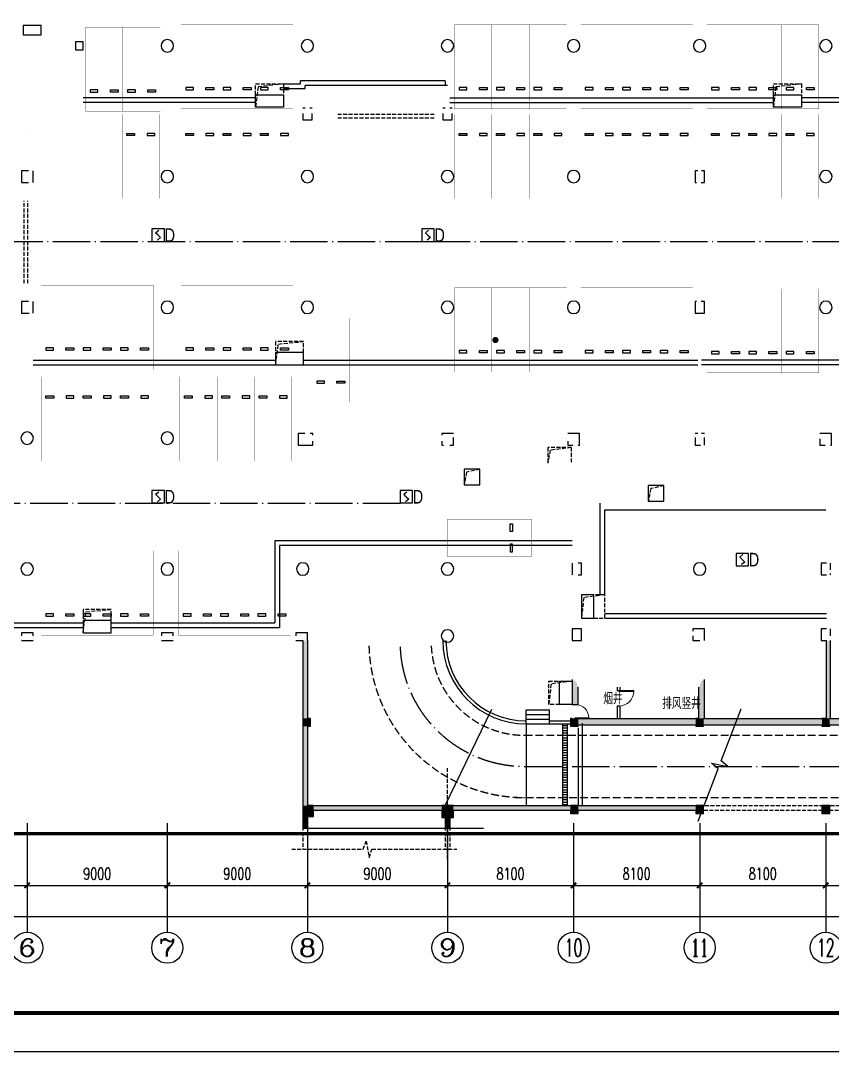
# Model space of a CAD drawing. Extents: x 3835738 to 4446688, y -234172 to 94826.
# Drawn here: x 4133085 to 4185230, y -233516 to -167257 of the extents above; entities that cross this region are included whole.
import ezdxf
from ezdxf.enums import TextEntityAlignment as Align

# ---------------------------------------------------------------- set-up
doc = ezdxf.new("R2010")
doc.units = 0
doc.header["$LTSCALE"] = 1000
doc.header["$MEASUREMENT"] = 0
for name, pattern in [('ACAD_ISO04W100', [30.5, 24, -3, 0.5, -3]), ('ACAD_ISO14W100', [25.5, 12, -3, 0.5, -3, 0.5, -3, 0.5, -3]), ('DASH', [0.35, 0.25, -0.1]), ('DOTE', [2.42, 2, -0.2, 0.02, -0.2])]:
    doc.linetypes.add(name, pattern=pattern)
for name, color, linetype in [('AXIS', 3, 'Continuous'), ('AXIS_TEXT', 3, 'Continuous'), ('COLUMN', 8, 'Continuous'), ('DIM_SYMB', 7, 'Continuous'), ('ELE_DIM', 3, 'Continuous'), ('EQUIP', 3, 'Continuous'), ('LWIRE', 4, 'Continuous'), ('PUB_DIM', 3, 'Continuous'), ('PUB_HATCH', 8, 'Continuous'), ('STAIR', 9, 'Continuous'), ('TK', 7, 'Continuous'), ('WALL', 255, 'Continuous'), ('WINDOW', 9, 'Continuous'), ('人防新图层', 7, 'Continuous'), ('字体', 7, 'Continuous'), ('用地红线', 9, 'Continuous'), ('竖井线', 8, 'DOTE'), ('结构需注意的地反', 1, 'Continuous'), ('车位', 8, 'Continuous'), ('车道中心线', 8, 'Continuous'), ('车道线', 8, 'Continuous'), ('防火卷帘', 9, 'DASH'), ('集水井', 8, 'Continuous')]:
    doc.layers.add(name, color=color, linetype=linetype)
doc.styles.add('_FSZK', font='FSZK.shx')
doc.styles.add('_TCH_AXIS', font='COMPLEX', dxfattribs={"bigfont": 'GBCBIG'})
doc.styles.add('COMPLEX', font='COMPLEX')
doc.styles.add('DIM_FONT', font='SIMPLEX', dxfattribs={"width": 0.7, "bigfont": 'GBCBIG'})
doc.styles.add('FSHZ', font='fszk.shx', dxfattribs={"width": 0.75, "bigfont": 'hztxt.shx'})
doc.styles.get("Standard").update_dxf_attribs({"font": 'gbenor.shx', "bigfont": 'gbcbig.shx'})
doc.dimstyles.new('DIMN250', dxfattribs={"dimscale": 2.5, "dimtxt": 300, "dimasz": 100, "dimexe": 250, "dimexo": 300, "dimgap": 150, "dimtad": 1, "dimdec": 0, "dimzin": 0, "dimdsep": 46, "dimtxsty": 'DIM_FONT', "dimblk": 'ARCHTICK', "dimcen": 0.09, "dimdle": 150, "dimclrt": 7, "dimazin": 2, "dimtfac": 1, "dimtdec": 0, "dimtix": 1, "dimtmove": 2, "dimatfit": 3, "dimldrblk": 'ARCHTICK', "dimfxl": 0, "dimtolj": 1, "dimtzin": 0, "dimarcsym": 0})

# ---------------------------------------------------------------- blocks, each defined once
blk = doc.blocks.new('chewei')
at = {"color": 8, "elevation": 0}
for points in [[(3112289, -494749), (3112434, -494749), (3112434, -495249), (3112289, -495249)], [(3112289, -496549), (3112434, -496549), (3112434, -496049), (3112289, -496049)]]:
    blk.add_lwpolyline(points, close=True, dxfattribs=at)
at = {"layer": '车位', "const_width": 10, "elevation": 0}
blk.add_lwpolyline([(3108261, -495649), (3108261, -494449), (3113661, -494449), (3113661, -496849), (3108261, -496849), (3108261, -495649)], dxfattribs=at)
blk = doc.blocks.new('_ArchTick')
at = {"const_width": 0.5}
blk.add_lwpolyline([(-0.7, -0.7), (0.7, 0.7)], dxfattribs=at)
blk = doc.blocks.new('*D160')
at = {"layer": 'PUB_DIM', "color": 0, "lineweight": -2, "transparency": 16777216}
for p, q in [((4125408, -218793), (4125408, -223418)), ((4133508, -218793), (4133508, -223418)), ((4125033, -222793), (4133883, -222793))]:
    blk.add_line(p, q, dxfattribs=at)
at = {"layer": 'PUB_DIM', "color": 0, "lineweight": -2, "transparency": 16777216, "xscale": 250, "yscale": 250, "zscale": 250, "rotation": 180}
blk.add_blockref('_ArchTick', (4125408, -222793), dxfattribs=at)
at = {"layer": 'PUB_DIM', "color": 0, "lineweight": -2, "transparency": 16777216, "xscale": 250, "yscale": 250, "zscale": 250}
blk.add_blockref('_ArchTick', (4133508, -222793), dxfattribs=at)
at = {"layer": 'PUB_DIM', "color": 7, "transparency": 16777216, "insert": (4129458, -222043), "char_height": 750, "attachment_point": 5, "style": 'DIM_FONT'}
blk.add_mtext('\\A1;8100', dxfattribs=at)
blk = doc.blocks.new('*D161')
at = {"layer": 'PUB_DIM', "color": 0, "lineweight": -2, "transparency": 16777216}
for p, q in [((4133508, -218793), (4133508, -223418)), ((4142508, -218793), (4142508, -223418)), ((4133133, -222793), (4142883, -222793))]:
    blk.add_line(p, q, dxfattribs=at)
at = {"layer": 'PUB_DIM', "color": 0, "lineweight": -2, "transparency": 16777216, "xscale": 250, "yscale": 250, "zscale": 250, "rotation": 180}
blk.add_blockref('_ArchTick', (4133508, -222793), dxfattribs=at)
at = {"layer": 'PUB_DIM', "color": 0, "lineweight": -2, "transparency": 16777216, "xscale": 250, "yscale": 250, "zscale": 250}
blk.add_blockref('_ArchTick', (4142508, -222793), dxfattribs=at)
at = {"layer": 'PUB_DIM', "color": 7, "transparency": 16777216, "insert": (4138008, -222043), "char_height": 750, "attachment_point": 5, "style": 'DIM_FONT'}
blk.add_mtext('\\A1;9000', dxfattribs=at)
blk = doc.blocks.new('*D67')
at = {"layer": 'PUB_DIM', "color": 0, "lineweight": -2, "transparency": 16777216}
for p, q in [((4142508, -218793), (4142508, -223418)), ((4151508, -218793), (4151508, -223418)), ((4142133, -222793), (4151883, -222793))]:
    blk.add_line(p, q, dxfattribs=at)
at = {"layer": 'PUB_DIM', "color": 0, "lineweight": -2, "transparency": 16777216, "xscale": 250, "yscale": 250, "zscale": 250, "rotation": 180}
blk.add_blockref('_ArchTick', (4142508, -222793), dxfattribs=at)
at = {"layer": 'PUB_DIM', "color": 0, "lineweight": -2, "transparency": 16777216, "xscale": 250, "yscale": 250, "zscale": 250}
blk.add_blockref('_ArchTick', (4151508, -222793), dxfattribs=at)
at = {"layer": 'PUB_DIM', "color": 7, "transparency": 16777216, "insert": (4147008, -222043), "char_height": 750, "attachment_point": 5, "style": 'DIM_FONT'}
blk.add_mtext('\\A1;9000', dxfattribs=at)
blk = doc.blocks.new('*D68')
at = {"layer": 'PUB_DIM', "color": 0, "lineweight": -2, "transparency": 16777216}
for p, q in [((4151508, -218793), (4151508, -223418)), ((4160508, -218793), (4160508, -223418)), ((4151133, -222793), (4160883, -222793))]:
    blk.add_line(p, q, dxfattribs=at)
at = {"layer": 'PUB_DIM', "color": 0, "lineweight": -2, "transparency": 16777216, "xscale": 250, "yscale": 250, "zscale": 250, "rotation": 180}
blk.add_blockref('_ArchTick', (4151508, -222793), dxfattribs=at)
at = {"layer": 'PUB_DIM', "color": 0, "lineweight": -2, "transparency": 16777216, "xscale": 250, "yscale": 250, "zscale": 250}
blk.add_blockref('_ArchTick', (4160508, -222793), dxfattribs=at)
at = {"layer": 'PUB_DIM', "color": 7, "transparency": 16777216, "insert": (4156008, -222043), "char_height": 750, "attachment_point": 5, "style": 'DIM_FONT'}
blk.add_mtext('\\A1;9000', dxfattribs=at)
blk = doc.blocks.new('*D69')
at = {"layer": 'PUB_DIM', "color": 0, "lineweight": -2, "transparency": 16777216}
for p, q in [((4160508, -218793), (4160508, -223418)), ((4168608, -218793), (4168608, -223418)), ((4160133, -222793), (4168983, -222793))]:
    blk.add_line(p, q, dxfattribs=at)
at = {"layer": 'PUB_DIM', "color": 0, "lineweight": -2, "transparency": 16777216, "xscale": 250, "yscale": 250, "zscale": 250, "rotation": 180}
blk.add_blockref('_ArchTick', (4160508, -222793), dxfattribs=at)
at = {"layer": 'PUB_DIM', "color": 0, "lineweight": -2, "transparency": 16777216, "xscale": 250, "yscale": 250, "zscale": 250}
blk.add_blockref('_ArchTick', (4168608, -222793), dxfattribs=at)
at = {"layer": 'PUB_DIM', "color": 7, "transparency": 16777216, "insert": (4164558, -222043), "char_height": 750, "attachment_point": 5, "style": 'DIM_FONT'}
blk.add_mtext('\\A1;8100', dxfattribs=at)
blk = doc.blocks.new('*D70')
at = {"layer": 'PUB_DIM', "color": 0, "lineweight": -2, "transparency": 16777216}
for p, q in [((4168608, -218793), (4168608, -223418)), ((4176708, -218793), (4176708, -223418)), ((4168233, -222793), (4177083, -222793))]:
    blk.add_line(p, q, dxfattribs=at)
at = {"layer": 'PUB_DIM', "color": 0, "lineweight": -2, "transparency": 16777216, "xscale": 250, "yscale": 250, "zscale": 250, "rotation": 180}
blk.add_blockref('_ArchTick', (4168608, -222793), dxfattribs=at)
at = {"layer": 'PUB_DIM', "color": 0, "lineweight": -2, "transparency": 16777216, "xscale": 250, "yscale": 250, "zscale": 250}
blk.add_blockref('_ArchTick', (4176708, -222793), dxfattribs=at)
at = {"layer": 'PUB_DIM', "color": 7, "transparency": 16777216, "insert": (4172658, -222043), "char_height": 750, "attachment_point": 5, "style": 'DIM_FONT'}
blk.add_mtext('\\A1;8100', dxfattribs=at)
blk = doc.blocks.new('*D71')
at = {"layer": 'PUB_DIM', "color": 0, "lineweight": -2, "transparency": 16777216}
for p, q in [((4176708, -218793), (4176708, -223418)), ((4184808, -218793), (4184808, -223418)), ((4176333, -222793), (4185183, -222793))]:
    blk.add_line(p, q, dxfattribs=at)
at = {"layer": 'PUB_DIM', "color": 0, "lineweight": -2, "transparency": 16777216, "xscale": 250, "yscale": 250, "zscale": 250, "rotation": 180}
blk.add_blockref('_ArchTick', (4176708, -222793), dxfattribs=at)
at = {"layer": 'PUB_DIM', "color": 0, "lineweight": -2, "transparency": 16777216, "xscale": 250, "yscale": 250, "zscale": 250}
blk.add_blockref('_ArchTick', (4184808, -222793), dxfattribs=at)
at = {"layer": 'PUB_DIM', "color": 7, "transparency": 16777216, "insert": (4180758, -222043), "char_height": 750, "attachment_point": 5, "style": 'DIM_FONT'}
blk.add_mtext('\\A1;8100', dxfattribs=at)
blk = doc.blocks.new('*D72')
at = {"layer": 'PUB_DIM', "color": 0, "lineweight": -2, "transparency": 16777216}
for p, q in [((4184808, -218793), (4184808, -223418)), ((4192908, -218793), (4192908, -223418)), ((4184433, -222793), (4193283, -222793))]:
    blk.add_line(p, q, dxfattribs=at)
at = {"layer": 'PUB_DIM', "color": 0, "lineweight": -2, "transparency": 16777216, "xscale": 250, "yscale": 250, "zscale": 250, "rotation": 180}
blk.add_blockref('_ArchTick', (4184808, -222793), dxfattribs=at)
at = {"layer": 'PUB_DIM', "color": 0, "lineweight": -2, "transparency": 16777216, "xscale": 250, "yscale": 250, "zscale": 250}
blk.add_blockref('_ArchTick', (4192908, -222793), dxfattribs=at)
at = {"layer": 'PUB_DIM', "color": 7, "transparency": 16777216, "insert": (4188858, -222043), "char_height": 750, "attachment_point": 5, "style": 'DIM_FONT'}
blk.add_mtext('\\A1;8100', dxfattribs=at)
blk = doc.blocks.new('*D100')
at = {"layer": 'PUB_DIM', "color": 0, "lineweight": -2, "transparency": 16777216}
for p, q in [((4093008, -218793), (4093008, -225418)), ((4408908, -218793), (4408908, -225418)), ((4092633, -224793), (4246451, -224793)), ((4409283, -224793), (4249951, -224793))]:
    blk.add_line(p, q, dxfattribs=at)
at = {"layer": 'PUB_DIM', "color": 0, "lineweight": -2, "transparency": 16777216, "xscale": 250, "yscale": 250, "zscale": 250, "rotation": 180}
blk.add_blockref('_ArchTick', (4093008, -224793), dxfattribs=at)
at = {"layer": 'PUB_DIM', "color": 0, "lineweight": -2, "transparency": 16777216, "xscale": 250, "yscale": 250, "zscale": 250}
blk.add_blockref('_ArchTick', (4408908, -224793), dxfattribs=at)
at = {"layer": 'PUB_DIM', "color": 7, "transparency": 16777216, "insert": (4248201, -224106), "char_height": 750, "attachment_point": 5, "style": 'DIM_FONT'}
blk.add_mtext('\\A1;315900', dxfattribs=at)
blk = doc.blocks.new('_AXISO')
blk.add_circle((0, 0), 0.5)
at = {"layer": 'AXIS_TEXT', "style": 'COMPLEX', "width": 1.041667}
blk.add_attdef('A', text='', height=0.56, dxfattribs=at).set_placement((-0.25, -0.28), (0.25, -0.28), align=Align.FIT)
blk = doc.blocks.new('$DorLib2D$00000001')
for p, q in [((0.45, 0.975), (0.5, 0.975)), ((0.45, 0), (0.45, 0.975)), ((0.5, 0), (0.5, 0.975)), ((0.5, 0), (0.45, 0))]:
    blk.add_line(p, q)
at = {"lineweight": 13}
blk.add_arc((0.475, 0), 0.975, 91.46928, 180, dxfattribs=at)
blk = doc.blocks.new('A$C19C30915')
blk.add_lwpolyline([(625, 210875), (372125, 210875), (372125, 625), (625, 625)], close=True)
at = {"layer": 'TK', "ltscale": 0.6}
for points, const_width in [([(625, 210875), (372125, 210875), (372125, 625), (625, 625)], 62.5), ([(6875, 208375), (369625, 208375), (369625, 3125), (6875, 3125)], 250)]:
    blk.add_lwpolyline(points, close=True, dxfattribs=dict(at, const_width=const_width))
blk = doc.blocks.new('_sdot')
at = {"const_width": 0.5}
blk.add_lwpolyline([(-0.25, 0, 1), (0.25, 0, 1)], format="xyb", close=True, dxfattribs=at)
blk = doc.blocks.new('_LINKPT1')
at = {"color": 0}
blk.add_line((0, 0), (0, 0), dxfattribs=at)
blk = doc.blocks.new('_I14YDH')
at = {"color": 0}
for p, q in [((0.5, 0.5), (-0.5, 0.5)), ((-0.5, 0.5), (-0.5, -0.5)), ((-0.2, 0.2), (0.05, 0.4)), ((0, 0), (-0.2, 0.2)), ((0, 0), (0.2, -0.2)), ((0.5, -0.5), (0.5, 0.5)), ((-0.5, -0.5), (0.5, -0.5)), ((0.2, -0.2), (-0.05, -0.4))]:
    blk.add_line(p, q, dxfattribs=at)
for p in [(-0.5, 0), (0, 0.5), (0.5, 0), (0, -0.5)]:
    blk.add_blockref('_LINKPT1', p, dxfattribs=at)
at = {"style": '_FSZK', "width": 0.8, "flags": 8}
blk.add_attdef('$TEXT$', text='', height=1.0938, dxfattribs=at).set_placement((0.9375, 0), align=Align.MIDDLE_CENTER)
at = {"color": 0, "width": 0.8, "flags": 9}
blk.add_attdef('A', (0, 0), '', height=0.00002, dxfattribs=at)

msp = doc.modelspace()

# ---------------------------------------------------------------- hatches: boundary and pattern name
at = {"layer": 'PUB_HATCH'}
for points in [[(4151207.8, -212072), (4151507.8, -212072), (4151507.8, -207072), (4151207.8, -207072)], [(4185107.8, -207072), (4184857.8, -207072), (4184857.8, -212072), (4185107.8, -212072)], [(4168507.8, -209572), (4168507.8, -211172), (4168907.8, -211172), (4168907.8, -210072), (4168774.5, -209705.4)], [(4176657.8, -212072), (4177007.8, -212072), (4177007.8, -209572), (4176791.2, -209705.4), (4176657.8, -210072)], [(4151207.8, -212572), (4151707.8, -212572), (4151707.8, -212072), (4151207.8, -212072)], [(4151207.8, -217672), (4151507.8, -217672), (4151507.8, -212572), (4151207.8, -212572)], [(4168407.8, -212572), (4168907.8, -212572), (4168907.8, -212072), (4168407.8, -212072)], [(4176457.8, -212472), (4176457.8, -212072), (4168907.8, -212072), (4168907.8, -212472)], [(4176457.8, -212572), (4176957.8, -212572), (4176957.8, -212072), (4176457.8, -212072)], [(4184557.8, -212472), (4184557.8, -212072), (4176957.8, -212072), (4176957.8, -212472)], [(4184557.8, -212572), (4185057.8, -212572), (4185057.8, -212072), (4184557.8, -212072)], [(4192657.8, -212472), (4192657.8, -212072), (4185057.8, -212072), (4185057.8, -212472)], [(4151207.8, -218372), (4151907.8, -218372), (4151907.8, -217672), (4151207.8, -217672)], [(4160132.8, -217972), (4160132.8, -217672), (4151907.8, -217672), (4151907.8, -217972)], [(4160132.8, -218422), (4160882.8, -218422), (4160882.8, -217672), (4160132.8, -217672)], [(4168407.8, -217972), (4168407.8, -217672), (4160882.8, -217672), (4160882.8, -217972)], [(4168407.8, -218172), (4168907.8, -218172), (4168907.8, -217672), (4168407.8, -217672)], [(4176457.8, -217972), (4176457.8, -217672), (4168907.8, -217672), (4168907.8, -217972)], [(4176457.8, -218172), (4176957.8, -218172), (4176957.8, -217672), (4176457.8, -217672)], [(4184557.8, -218172), (4185057.8, -218172), (4185057.8, -217672), (4184557.8, -217672)], [(4151507.8, -218372), (4151207.8, -218372), (4151207.8, -219110.9), (4151507.8, -219110.9)], [(4160657.8, -218422), (4160357.8, -218422), (4160357.8, -219110.9), (4160657.8, -219110.9)]]:
    msp.add_hatch(color=256, dxfattribs=at).paths.add_polyline_path(points)
at = {"layer": '集水井'}
h = msp.add_hatch(dxfattribs=at)
h.set_pattern_fill('ANSI31', color=256, scale=100, angle=135, style=0)
h.set_pattern_definition([(180, (-65509372.57, -10069147.92), (-1e-14, -158.75), [])])
h.paths.add_polyline_path([(4168207.8, -212372), (4167907.8, -212372), (4167907.8, -213172), (4168207.8, -213172)])
h.paths.add_polyline_path([(4168207.8, -213172), (4167907.8, -213172), (4167907.8, -215172), (4168207.8, -215172)])
h.paths.add_polyline_path([(4167907.8, -217172), (4168207.8, -217172), (4168207.8, -215172), (4167907.8, -215172)])
h.paths.add_polyline_path([(4168207.8, -217172), (4167907.8, -217172), (4167907.8, -217672), (4168207.8, -217672)])

# ---------------------------------------------------------------- linework, layer by layer
for p, q in [((4160357.8, -217672), (4163358.5, -211479.3)), ((4165558.1, -212422.5), (4165558.1, -217672)), ((4167058.1, -212222.5), (4168407.8, -212222.5)), ((4167058.1, -212422.5), (4168407.8, -212422.5)), ((4167907.8, -217672), (4167907.8, -212422.5)), ((4168207.8, -217672), (4168207.8, -212422.5)), ((4168893.2, -212672), (4168893.3, -217671.8)), ((4169158.1, -212372), (4169158.1, -217672)), ((4151207.7, -219110.9), (4162828.6, -219110.9))]:
    msp.add_line(p, q)
at = {"linetype": 'DASH'}
for p, q in [((4172432.3, -217972), (4203107.8, -217972)), ((4172507.3, -217672), (4203107.8, -217672))]:
    msp.add_line(p, q, dxfattribs=at)
for radius in [5350, 5150]:
    msp.add_arc((4165558.1, -207072.5), radius, 180, 270)
at = {"layer": 'AXIS'}
for p, q in [((4133507.8, -218793), (4133507.8, -225793.4)), ((4142507.8, -218793), (4142507.8, -225793.4)), ((4151507.8, -218793), (4151507.8, -225793.4)), ((4160507.8, -218793), (4160507.8, -225793.4)), ((4168607.8, -218793), (4168607.8, -225793.4)), ((4176707.8, -218793), (4176707.8, -225793.4)), ((4184807.8, -218793), (4184807.8, -225793.4))]:
    msp.add_line(p, q, dxfattribs=at)
at = {"layer": 'COLUMN'}
for p, q in [((4134407.7, -167572.1), (4133258.1, -167572.1)), ((4133258.1, -167572.1), (4133258.1, -168172)), ((4134407.7, -168172), (4134407.7, -167572.1)), ((4133258.1, -168172), (4134407.7, -168172)), ((4137104.5, -168622), (4136604.5, -168622)), ((4136604.5, -168622), (4136604.5, -169122)), ((4137104.5, -169122), (4137104.5, -168622)), ((4136604.5, -169122), (4137104.5, -169122)), ((4151357.8, -172872), (4151207.8, -172872)), ((4151807.8, -172872), (4151657.8, -172872)), ((4160357.8, -172872), (4160207.8, -172872)), ((4160807.8, -172872), (4160657.8, -172872)), ((4151207.8, -173222), (4151207.8, -173622)), ((4151807.8, -173622), (4151807.8, -173222)), ((4160207.8, -173222), (4160207.8, -173622)), ((4160807.8, -173622), (4160807.8, -173222)), ((4151207.8, -173622), (4151807.8, -173622)), ((4160207.8, -173622), (4160807.8, -173622)), ((4133582.8, -176897), (4133132.8, -176897)), ((4133132.8, -176897), (4133132.8, -177647)), ((4133882.8, -177647), (4133882.8, -176897)), ((4176582.8, -176897), (4176407.8, -176897)), ((4176407.8, -176897), (4176407.8, -177647)), ((4177007.8, -176897), (4176832.8, -176897)), ((4177007.8, -177647), (4177007.8, -176897)), ((4133132.8, -177647), (4133582.8, -177647)), ((4176407.8, -177647), (4176507.8, -177647)), ((4176807.8, -177647), (4177007.8, -177647)), ((4133582.8, -185297), (4133132.8, -185297)), ((4133132.8, -185297), (4133132.8, -186047)), ((4133882.8, -185913.8), (4133882.8, -185297)), ((4176507.8, -185297), (4176407.8, -185297)), ((4176407.8, -185297), (4176407.8, -186047)), ((4177007.8, -185297), (4176807.8, -185297)), ((4177007.8, -186047), (4177007.8, -185297)), ((4133132.8, -186047), (4133632.8, -186047)), ((4133882.8, -186047), (4133882.8, -185913.8)), ((4176407.8, -186047), (4177007.8, -186047)), ((4151332.8, -193772), (4150907.9, -193772)), ((4150907.9, -193772), (4150907.9, -194522)), ((4151857.9, -193772), (4151682.8, -193772)), ((4151857.9, -193872), (4151857.9, -193772)), ((4160882.8, -193772), (4160132.8, -193772)), ((4160132.8, -193772), (4160132.8, -193872)), ((4160882.8, -194522), (4160882.8, -194022)), ((4168982.8, -193772), (4168232.8, -193772)), ((4168982.8, -194522), (4168982.8, -193772)), ((4176583.3, -193772), (4176407.8, -193772)), ((4176407.8, -194022), (4176407.8, -194522)), ((4177007.8, -193772), (4176833.3, -193772)), ((4177007.8, -194522), (4177007.8, -194022)), ((4185182.7, -193772), (4184432.7, -193772)), ((4184432.7, -194122), (4184432.7, -194522)), ((4185182.7, -194522), (4185182.7, -193772)), ((4150907.9, -194522), (4151857.9, -194522)), ((4151857.9, -194522), (4151857.9, -194272)), ((4160132.8, -194272), (4160132.8, -194522)), ((4160132.8, -194522), (4160257.8, -194522)), ((4160657.8, -194522), (4160882.8, -194522)), ((4168232.8, -194272), (4168232.8, -194522)), ((4168232.8, -194522), (4168557.8, -194522)), ((4168907.8, -194522), (4168982.8, -194522)), ((4176407.8, -194522), (4176757.8, -194522)), ((4184432.7, -194522), (4184757.8, -194522)), ((4185107.8, -194522), (4185182.7, -194522)), ((4168507.8, -202097), (4168507.8, -202847)), ((4169107.8, -202097), (4168907.8, -202097)), ((4169107.8, -202847), (4169107.8, -202097)), ((4184857.8, -202097), (4184507.8, -202097)), ((4184507.8, -202097), (4184507.8, -202847)), ((4185107.8, -202521.9), (4185107.8, -202097)), ((4185107.8, -202522), (4185107.8, -202521.9)), ((4168907.8, -202847), (4169107.8, -202847)), ((4184507.8, -202847), (4184857.8, -202847)), ((4185107.8, -202772.3), (4185107.8, -202772)), ((4185107.8, -202847), (4185107.8, -202772.3)), ((4133882.8, -206572), (4133132.8, -206572)), ((4133132.8, -206572), (4133132.8, -206772)), ((4133882.8, -206772), (4133882.8, -206572)), ((4142882.8, -206572), (4142132.8, -206572)), ((4142132.8, -206572), (4142132.8, -206772)), ((4142882.8, -206772), (4142882.8, -206572)), ((4151507.8, -206572), (4150757.8, -206572)), ((4150757.8, -206572), (4150757.8, -206772)), ((4151507.8, -206597.5), (4151507.8, -206572)), ((4151507.8, -207072), (4151507.8, -206597.5)), ((4169107.8, -206322), (4168507.8, -206322)), ((4168507.8, -206322), (4168507.8, -207072)), ((4169107.8, -207072), (4169107.8, -206322)), ((4177007.8, -206322), (4176257.8, -206322)), ((4176257.8, -206322), (4176257.8, -206472)), ((4177007.8, -207072), (4177007.8, -206322)), ((4184857.8, -206322), (4184507.8, -206322)), ((4184507.8, -206322), (4184507.8, -207072)), ((4185107.8, -206772), (4185107.8, -206322)), ((4133132.8, -207072), (4133506.8, -207072)), ((4133506.8, -207072), (4133882.8, -207072)), ((4142132.8, -207072), (4142882.8, -207072)), ((4150757.8, -207072), (4151206.8, -207072)), ((4151206.8, -207072), (4151207.8, -207072)), ((4168507.8, -207072), (4169107.8, -207072)), ((4176257.8, -206772), (4176257.8, -207072)), ((4176257.8, -207072), (4176707.8, -207072)), ((4184507.8, -207072), (4184857.8, -207072)), ((4151207.8, -212072), (4151207.8, -212572)), ((4151707.8, -212072), (4151507.8, -212072)), ((4151507.8, -212572), (4151707.8, -212572)), ((4151707.8, -212572), (4151707.8, -212072)), ((4168507.8, -212072), (4168407.8, -212072)), ((4168407.8, -212072), (4168407.8, -212572)), ((4168407.8, -212572), (4168907.8, -212572)), ((4168907.8, -212572), (4168907.8, -212472)), ((4176657.8, -212072), (4176457.8, -212072)), ((4176457.8, -212472), (4176457.8, -212572)), ((4176457.8, -212572), (4176957.8, -212572)), ((4176957.8, -212572), (4176957.8, -212472)), ((4184857.8, -212072), (4184557.8, -212072)), ((4184557.8, -212472), (4184557.8, -212572)), ((4184557.8, -212572), (4185057.8, -212572)), ((4185057.8, -212572), (4185057.8, -212472)), ((4151207.8, -217672), (4151207.8, -218372)), ((4151513.1, -217672), (4151507.8, -217672)), ((4151907.8, -217672), (4151513.1, -217672)), ((4151907.8, -218372), (4151907.8, -217972)), ((4160882.8, -217672), (4160132.8, -217672)), ((4160132.8, -217972), (4160132.8, -218422)), ((4160882.8, -218422), (4160882.8, -217972)), ((4168658.8, -217672), (4168407.8, -217672)), ((4168407.8, -217972), (4168407.8, -218172)), ((4168907.8, -217672), (4168658.8, -217672)), ((4168907.8, -218172), (4168907.8, -217972)), ((4176957.8, -217672), (4176457.8, -217672)), ((4176457.8, -217972), (4176457.8, -218172)), ((4176957.8, -218172), (4176957.8, -217672)), ((4185057.8, -217672), (4184557.8, -217672)), ((4184557.8, -217672), (4184557.8, -218172)), ((4185057.8, -218172), (4185057.8, -217672)), ((4151507.8, -218372), (4151907.8, -218372)), ((4160132.8, -218422), (4160357.8, -218422)), ((4160657.8, -218422), (4160882.8, -218422)), ((4168407.8, -218172), (4168907.8, -218172)), ((4176457.8, -218172), (4176957.8, -218172)), ((4184557.8, -218172), (4185057.8, -218172))]:
    msp.add_line(p, q, dxfattribs=at)
for centre, start, end in [((4142507.8, -168872), 0, 180), ((4142507.8, -168872), 180, 0), ((4151507.8, -168872), 0, 180), ((4151507.8, -168872), 180, 0), ((4160507.8, -168872), 0, 180), ((4160507.8, -168872), 180, 0), ((4168607.8, -168872), 0, 180), ((4168607.8, -168872), 180, 0), ((4176707.8, -168872), 0, 180), ((4176707.8, -168872), 180, 0), ((4184807.8, -168872), 0, 180), ((4184807.8, -168872), 180, 0), ((4142507.8, -177272), 0, 180), ((4151507.8, -177272), 0, 180), ((4160507.8, -177272), 0, 180), ((4168607.8, -177272), 0, 180), ((4184807.8, -177272), 0, 180), ((4142507.8, -177272), 180, 0), ((4151507.8, -177272), 180, 0), ((4160507.8, -177272), 180, 0), ((4168607.8, -177272), 180, 0), ((4184807.8, -177272), 180, 0), ((4142507.8, -185672), 0, 180), ((4151507.8, -185672), 0, 180), ((4160507.8, -185672), 0, 180), ((4168607.8, -185672), 0, 180), ((4184807.8, -185672), 0, 180), ((4142507.8, -185672), 180, 0), ((4151507.8, -185672), 180, 0), ((4160507.8, -185672), 180, 0), ((4168607.8, -185672), 180, 0), ((4184807.8, -185672), 180, 0), ((4133507.8, -194072), 0, 180), ((4133507.8, -194072), 180, 0), ((4142507.8, -194072), 0, 180), ((4142507.8, -194072), 180, 0), ((4133507.8, -202472), 0, 180), ((4142507.8, -202472), 0, 180), ((4151207.8, -202472), 0, 180), ((4160507.8, -202472), 0, 180), ((4176707.8, -202472), 0, 180), ((4133507.8, -202472), 180, 0), ((4142507.8, -202472), 180, 0), ((4151207.8, -202472), 180, 0), ((4160507.8, -202472), 180, 0), ((4176707.8, -202472), 180, 0), ((4160507.8, -206772), 0, 180), ((4160507.8, -206772), 180, 0)]:
    msp.add_arc(centre, 400, start, end, dxfattribs=at)
at = {"layer": 'DIM_SYMB', "linetype": 'DASH'}
for p, q in [((4151207.8, -217972), (4151207.8, -220467.1)), ((4151507.8, -217972), (4151507.8, -220467.1)), ((4160357.8, -217972), (4160357.8, -220467.1)), ((4160657.8, -217972), (4160657.8, -220467.1))]:
    msp.add_line(p, q, dxfattribs=at)
at = {"layer": 'DIM_SYMB'}
msp.add_lwpolyline([(4176603.4, -218658.6), (4177889.9, -215317.7), (4177468.7, -214950.8), (4178515.1, -215155.3), (4178092.1, -214792.8), (4179378.6, -211452)], dxfattribs=at)
at = {"layer": 'DIM_SYMB', "linetype": 'DASH'}
msp.add_lwpolyline([(4150503.3, -220467.1), (4155093.2, -220467.1), (4155284.3, -219942.1), (4155469.5, -220992.1), (4155655.7, -220467.1), (4161103.5, -220467.1)], dxfattribs=at)
at = {"layer": 'STAIR'}
for p, q in [((4165558.1, -211522.5), (4167058.1, -211522.5)), ((4165558.1, -212422.5), (4165558.1, -211522.5)), ((4165558.1, -211822.5), (4167058.1, -211822.5)), ((4167058.1, -212422.5), (4167058.1, -211522.5)), ((4165558.1, -212122.5), (4167058.1, -212122.5)), ((4165558.1, -212422.5), (4167058.1, -212422.5))]:
    msp.add_line(p, q, dxfattribs=at)
at = {"layer": 'WALL'}
for p, q in [((4151207.8, -207072), (4151207.8, -212072)), ((4151507.8, -207072), (4151507.8, -212072)), ((4184857.8, -212072), (4184857.8, -207072)), ((4185107.8, -212072), (4185107.8, -207072)), ((4168507.8, -209572), (4168507.8, -211172)), ((4177007.8, -212072), (4177007.8, -209572)), ((4168907.8, -211172), (4168907.8, -210072)), ((4171407.8, -210072), (4171407.8, -210272.2)), ((4171407.8, -210272.2), (4171607.8, -210272.2)), ((4171607.8, -210272.2), (4171607.8, -210072)), ((4176657.8, -212072), (4176657.8, -210072)), ((4168507.8, -211172), (4168907.8, -211172)), ((4171607.8, -211272.2), (4171407.8, -211272.2)), ((4171407.8, -211272.2), (4171407.8, -212072)), ((4171607.8, -212072), (4171607.8, -211272.2)), ((4151207.8, -212572), (4151207.8, -217672)), ((4151507.8, -212572), (4151507.8, -217672)), ((4168907.8, -212072), (4176457.8, -212072)), ((4168907.8, -212472), (4176457.8, -212472)), ((4171407.8, -212072), (4171607.8, -212072)), ((4176957.8, -212072), (4184557.8, -212072)), ((4176957.8, -212472), (4184557.8, -212472)), ((4185057.8, -212072), (4192657.8, -212072)), ((4185057.8, -212472), (4192657.8, -212472)), ((4151907.8, -217672), (4160132.8, -217672)), ((4151907.8, -217972), (4160132.8, -217972)), ((4160882.8, -217672), (4168407.8, -217672)), ((4160882.8, -217972), (4168407.8, -217972)), ((4168907.8, -217672), (4176457.8, -217672)), ((4168907.8, -217972), (4176457.8, -217972)), ((4151207.8, -218372), (4151207.8, -219110.9)), ((4151507.8, -218372), (4151507.8, -219110.9)), ((4160357.8, -218422), (4160357.8, -219110.9)), ((4160657.8, -218422), (4160657.8, -219110.9)), ((4151507.8, -219110.9), (4151207.8, -219110.9)), ((4160657.8, -219110.9), (4160357.8, -219110.9))]:
    msp.add_line(p, q, dxfattribs=at)
at = {"layer": '人防新图层'}
msp.add_line((4133657.8, -174222), (4133657.8, -174222), dxfattribs=at)
at = {"layer": '用地红线', "linetype": 'ACAD_ISO14W100', "ltscale": 0.5, "const_width": 200}
msp.add_lwpolyline([(4414096.8, -219469.5), (4414077.9, -174584.8), (4414104.6, -52999.8, 0.4352131), (4394176.3, -31657.6), (4389175.6, -31775.3), (4389175.5, -32694.5), (4374089, -32692), (4374270.5, -35679.2), (4119740.5, -35679.5), (4119734.4, -32648), (4105541.7, -32645.9), (4105538.8, -31777.5), (4102911.2, -31783, 0.3915267), (4087812.1, -45454.8), (4087828.1, -219469.5), (4087828.1, -219469.5), (4414096.8, -219469.5)], format="xyb", dxfattribs=at)
at = {"layer": '竖井线', "linetype": 'DASH'}
for p, q in [((4168457.8, -194672.1), (4166957.8, -194672.1)), ((4166957.8, -194672.1), (4166957.8, -195671.5)), ((4168457.8, -194672.1), (4167095.9, -194850.1)), ((4168457.8, -194672.1), (4168457.8, -195671.5)), ((4167095.9, -194850.1), (4166957.8, -195671.5))]:
    msp.add_line(p, q, dxfattribs=at)
at = {"layer": '结构需注意的地反', "linetype": 'DASH'}
msp.add_line((4160507.8, -221105.7), (4160507.8, -215247.9), dxfattribs=at)
at = {"layer": '车道中心线', "linetype": 'ACAD_ISO04W100', "ltscale": 0.1}
for p, q in [((4405957.8, -181472), (4095757.8, -181472)), ((4157457.8, -198272), (4099757.8, -198272)), ((4165457.8, -215148.5), (4203107.8, -215148.5))]:
    msp.add_line(p, q, dxfattribs=at)
msp.add_arc((4165456.9, -207148.5), 8000, 182.388047, 270, dxfattribs=at)
at = {"layer": '车道线', "linetype": 'DASH', "ltscale": 2}
for p, q in [((4165456.9, -213148.5), (4203107.8, -213148.5)), ((4164824.9, -217148.5), (4203107.8, -217148.5))]:
    msp.add_line(p, q, dxfattribs=at)
for radius, start in [(10000, 181.432563), (6000, 182.388047)]:
    msp.add_arc((4165456.9, -207148.5), radius, start, 270, dxfattribs=at)
at = {"layer": '防火卷帘'}
for p, q in [((4153457.4, -173262), (4159757.4, -173262)), ((4153457.4, -173502), (4159757.4, -173502)), ((4133302.8, -184122), (4133302.8, -178821.8)), ((4133542.8, -184122), (4133542.8, -178821.8))]:
    msp.add_line(p, q, dxfattribs=at)
at = {"layer": '集水井', "linetype": 'DASH'}
for p, q in [((4148334.3, -171507.6), (4148180.9, -172821.3)), ((4149981.2, -171321.6), (4148334.3, -171507.6)), ((4181593.6, -171507.6), (4181440.3, -172821.3)), ((4183240.6, -171321.6), (4181593.6, -171507.6)), ((4149459.5, -189372), (4149645.4, -188025.4)), ((4149645.4, -188025.4), (4151259.7, -187872)), ((4162582.7, -196072), (4161736.1, -196258)), ((4161736.1, -196258), (4161582.7, -197072)), ((4173561.1, -197308), (4173407.8, -198122)), ((4174407.8, -197122), (4173561.1, -197308)), ((4169261.2, -204312.7), (4169107.8, -205626.8)), ((4170607.8, -204126.8), (4169261.2, -204312.7)), ((4137095.2, -206572), (4137281.1, -205225.4)), ((4137281.1, -205225.4), (4138895.5, -205072)), ((4167161.2, -209858), (4167007.8, -211172)), ((4168507.8, -209672), (4167161.2, -209858))]:
    msp.add_line(p, q, dxfattribs=at)
at = {"layer": '集水井'}
for p, q in [((4149981.2, -171321.3), (4151057.8, -171321.3)), ((4160357.8, -171122), (4151057.8, -171122)), ((4151057.8, -171321.3), (4151057.8, -171122)), ((4160507.8, -171422), (4151357.8, -171422)), ((4151357.8, -171621.3), (4151357.8, -171422)), ((4160357.8, -171122), (4160357.8, -171422)), ((4148180.9, -172222), (4137107.5, -172222)), ((4149981.2, -171621.3), (4151357.8, -171621.3)), ((4160657.8, -172222), (4181440.3, -172222)), ((4209407.8, -172222), (4183240.6, -172222)), ((4148180.9, -172522), (4137107.5, -172522)), ((4160657.8, -172522), (4181440.3, -172522)), ((4209407.8, -172522), (4183240.6, -172522)), ((4133882.8, -189072), (4149459.5, -189072)), ((4133882.8, -189372), (4176583.3, -189372)), ((4151259.7, -189072), (4152107.7, -189072)), ((4152107.7, -189072), (4176583.3, -189072)), ((4188108.8, -189072), (4176833.3, -189072)), ((4188108.8, -189372), (4176833.3, -189372)), ((4170307.8, -204151.9), (4170307.8, -198247)), ((4170607.8, -204151.9), (4170607.8, -198672)), ((4170607.8, -198672), (4184807.8, -198672)), ((4168507.8, -200672), (4149407.6, -200672)), ((4149407.6, -200672), (4149407.6, -205922)), ((4168507.8, -200972), (4149707.6, -200972)), ((4149707.6, -200972), (4149707.6, -206222)), ((4170607.8, -205326.8), (4184857.8, -205326.8)), ((4125582.8, -205922), (4137095.2, -205922)), ((4138895.5, -205922), (4149407.6, -205922)), ((4170607.8, -205626.8), (4184857.8, -205626.8)), ((4125582.8, -206222), (4137095.2, -206222)), ((4138895.5, -206222), (4149707.6, -206222)), ((4167907.8, -217672), (4167907.8, -212422.5)), ((4168207.8, -217672), (4168207.8, -212422.5))]:
    msp.add_line(p, q, dxfattribs=at)
at = {"layer": '集水井', "linetype": 'DASH'}
for points in [[(4148180.9, -172021), (4148180.9, -172021), (4148180.9, -171321.3), (4149981.2, -171321.3), (4149981.2, -172021)], [(4181440.3, -172021), (4181440.3, -172021), (4181440.3, -171321.3), (4183240.6, -171321.3), (4183240.6, -172021)], [(4151259.7, -188572), (4151259.7, -187872), (4149459.5, -187872), (4149459.5, -188572), (4149459.5, -188572)], [(4169907.8, -205626.8), (4170607.8, -205626.8), (4170607.8, -204126.8), (4169907.8, -204126.8), (4169907.8, -204126.8)], [(4138895.5, -205772), (4138895.5, -205072), (4137095.2, -205072), (4137095.2, -205772), (4137095.2, -205772)], [(4167707.8, -211172), (4167007.8, -211172), (4167007.8, -209672), (4167707.8, -209672), (4167707.8, -209672)]]:
    msp.add_lwpolyline(points, dxfattribs=at)
at = {"layer": '集水井'}
for points in [[(4149981.2, -172021), (4149981.2, -172821.3), (4148180.9, -172821.3), (4148180.9, -172021)], [(4183240.6, -172021), (4183240.6, -172821.3), (4181440.3, -172821.3), (4181440.3, -172021)], [(4149459.5, -189372), (4151259.7, -189372), (4151259.7, -188572), (4149459.5, -188572)], [(4161582.7, -196072), (4161582.7, -197072), (4162582.7, -197072), (4162582.7, -196072)], [(4173407.8, -197122), (4173407.8, -198122), (4174407.8, -198122), (4174407.8, -197122)], [(4169107.8, -204126.8), (4169107.8, -205626.8), (4169907.8, -205626.8), (4169907.8, -204126.8)], [(4137095.2, -206572), (4138895.5, -206572), (4138895.5, -205772), (4137095.2, -205772)], [(4168507.8, -209672), (4168507.8, -211172), (4167707.8, -211172), (4167707.8, -209672)]]:
    msp.add_lwpolyline(points, close=True, dxfattribs=at)

# ---------------------------------------------------------------- block references
at = {"layer": 'AXIS'}
ref = msp.add_blockref('_AXISO', (4133507.8, -226793.4), dxfattribs=dict(at, xscale=2000, yscale=2000, zscale=2000))
ref.add_attrib('A', '6', dxfattribs={"layer": 'AXIS_TEXT', "height": 1131.4, "style": '_TCH_AXIS', "width": 1.5}).set_placement((4132942.1, -227359.1), (4134073.5, -227359.1), align=Align.FIT)
ref = msp.add_blockref('_AXISO', (4142507.8, -226793.4), dxfattribs=dict(at, xscale=2000, yscale=2000, zscale=2000))
ref.add_attrib('A', '7', dxfattribs={"layer": 'AXIS_TEXT', "height": 1131.4, "style": '_TCH_AXIS', "width": 1.5}).set_placement((4141942.1, -227359.1), (4143073.5, -227359.1), align=Align.FIT)
ref = msp.add_blockref('_AXISO', (4151507.8, -226793.4), dxfattribs=dict(at, xscale=2000, yscale=2000, zscale=2000))
ref.add_attrib('A', '8', dxfattribs={"layer": 'AXIS_TEXT', "height": 1131.4, "style": '_TCH_AXIS', "width": 1.5}).set_placement((4150942.1, -227359.1), (4152073.5, -227359.1), align=Align.FIT)
ref = msp.add_blockref('_AXISO', (4160507.8, -226793.4), dxfattribs=dict(at, xscale=2000, yscale=2000, zscale=2000))
ref.add_attrib('A', '9', dxfattribs={"layer": 'AXIS_TEXT', "height": 1131.4, "style": '_TCH_AXIS', "width": 1.5}).set_placement((4159942.1, -227359.1), (4161073.5, -227359.1), align=Align.FIT)
ref = msp.add_blockref('_AXISO', (4168607.8, -226793.4), dxfattribs=dict(at, xscale=2000, yscale=2000, zscale=2000))
ref.add_attrib('A', '10', dxfattribs={"layer": 'AXIS_TEXT', "height": 1131.37, "style": '_TCH_AXIS', "width": 0.724138}).set_placement((4168042.1, -227359.1), (4169173.5, -227359.1), align=Align.FIT)
ref = msp.add_blockref('_AXISO', (4176707.8, -226793.4), dxfattribs=dict(at, xscale=2000, yscale=2000, zscale=2000))
ref.add_attrib('A', '11', dxfattribs={"layer": 'AXIS_TEXT', "height": 1131.37, "style": '_TCH_AXIS', "width": 0.875}).set_placement((4176142.1, -227359.1), (4177273.5, -227359.1), align=Align.FIT)
ref = msp.add_blockref('_AXISO', (4184807.8, -226793.4), dxfattribs=dict(at, xscale=2000, yscale=2000, zscale=2000))
ref.add_attrib('A', '12', dxfattribs={"layer": 'AXIS_TEXT', "height": 1131.37, "style": '_TCH_AXIS', "width": 0.724138}).set_placement((4184242.1, -227359.1), (4185373.5, -227359.1), align=Align.FIT)
at = {"layer": 'ELE_DIM'}
msp.add_blockref('A$C19C30915', (4073563.4, -234109.7), dxfattribs=at)
at = {"layer": 'EQUIP', "xscale": 800, "yscale": 800, "zscale": 800}
for p in [(4141917.8, -181034.5), (4159249.7, -181034.5), (4141917.8, -197834.5), (4157857.8, -197834.5), (4179443.6, -201872.5)]:
    msp.add_blockref('_I14YDH', p, dxfattribs=at).add_auto_attribs({'$TEXT$': 'D'})
at = {"layer": 'LWIRE', "xscale": 400, "yscale": 400, "zscale": 400}
msp.add_blockref('_sdot', (4163584.5, -187769.4), dxfattribs=at)
at = {"layer": 'WINDOW', "linetype": 'DASH', "xscale": -1000.000000000005, "yscale": 1000, "zscale": -1000.000000000005, "rotation": 270.000005451238}
msp.add_blockref('$DorLib2D$00000001', (4171507.8, -210772.2), dxfattribs=at)
at = {"layer": 'WINDOW', "xscale": -900.0000000000001, "yscale": -900.0000000000001, "zscale": -900.0000000000001, "rotation": 90.00000058916312}
msp.add_blockref('$DorLib2D$00000001', (4168707.8, -211622), dxfattribs=at)
at = {"layer": '车位'}
for p, rotation in [((4640236.7, 2940739.1, 0), 270), ((4642636.7, 2940739.1, 0), 270), ((4645036.7, 2940739.1, 0), 270), ((4657806.9, 2940739.1, 0), 270), ((4660206.9, 2940739.1, 0), 270), ((4662606.9, 2940739.1, 0), 270), ((4665906.9, 2940739.1, 0), 270), ((4668306.9, 2940739.1, 0), 270), ((4670706.9, 2940739.1, 0), 270), ((4674006.9, 2940739.1, 0), 270), ((4676406.9, 2940739.1, 0), 270), ((4678806.9, 2940739.1, 0), 270), ((4634103.5, 2940589.1, 0), 270), ((4636503.5, 2940589.1, 0), 270), ((3645155.4, -3286933.2, 0), 90), ((3648938.6, -3286933.2, 0), 90), ((3651338.6, -3286933.2, 0), 90), ((3653738.6, -3286933.2, 0), 90), ((3666508.8, -3286933.2, 0), 90), ((3668908.8, -3286933.2, 0), 90), ((3671308.8, -3286933.2, 0), 90), ((3674608.8, -3286933.2, 0), 90), ((3677008.8, -3286933.2, 0), 90), ((3679408.8, -3286933.2, 0), 90), ((3682708.8, -3286933.2, 0), 90), ((3685108.8, -3286933.2, 0), 90), ((3687508.8, -3286933.2, 0), 90), ((4631244.4, 2924014.2, 0), 270), ((4633644.4, 2924014.2, 0), 270), ((4636044.4, 2924014.2, 0), 270), ((4640236.7, 2924014.2, 0), 270), ((4642636.7, 2924014.2, 0), 270), ((4645036.7, 2924014.2, 0), 270), ((4657806.9, 2923839.1, 0), 270), ((4660206.9, 2923839.1, 0), 270), ((4662606.9, 2923839.1, 0), 270), ((4665906.9, 2923839.1, 0), 270), ((4668306.9, 2923839.1, 0), 270), ((4670706.9, 2923839.1, 0), 270), ((4674006.9, 2923789.1, 0), 270), ((4676406.9, 2923789.1, 0), 270), ((4678806.9, 2923789.1, 0), 270), ((3639959.3, -3303783.1, 0), 90), ((3642359.3, -3303783.1, 0), 90), ((3644759.3, -3303783.1, 0), 90), ((3648858.8, -3303783.1, 0), 90), ((3651258.8, -3303783.1, 0), 90), ((3653658.8, -3303783.1, 0), 90), ((4631244.4, 2906939.1, 0), 270), ((4633644.4, 2906939.1, 0), 270), ((4636044.4, 2906939.1, 0), 270), ((4640080.3, 2906939.1, 0), 270), ((4642480.3, 2906939.1, 0), 270), ((4644880.3, 2906939.1, 0), 270)]:
    msp.add_blockref('chewei', p, dxfattribs=dict(at, rotation=rotation))
at = {"layer": '车位', "xscale": -1}
for p, rotation in [((3657358.8, 2921888.8, 0), 90), ((1052246.7, -696121.1, 0), 180)]:
    msp.add_blockref('chewei', p, dxfattribs=dict(at, rotation=rotation))

# ---------------------------------------------------------------- texts
at = {"layer": '字体', "style": 'FSHZ', "width": 0.75}
for s, p in [('烟井', (4170512, -211167)), ('排风竖井', (4174302.3, -211471.2))]:
    msp.add_text(s, height=750, dxfattribs=at).set_placement(p)

# ---------------------------------------------------------------- dimensions: what is measured, and where the dimension line sits
at = {"layer": 'PUB_DIM'}
dim = msp.add_linear_dim(base=(4408907.8, -224793.4), p1=(4093007.8, -218043), p2=(4408907.8, -218043), angle=0, dimstyle='DIMN250', dxfattribs=at)
dim.commit()
dim.dimension.update_dxf_attribs({"geometry": '*D100', "text_midpoint": (4248201.5, -224105.9), "dimtype": 129})
for p1, p2, picture, middle in [((4125407.8, -218043), (4133507.8, -218043), '*D160', (4129457.8, -222043.4)), ((4133507.8, -218043), (4142507.8, -218043), '*D161', (4138007.8, -222043.4)), ((4142507.8, -218043), (4151507.8, -218043), '*D67', (4147007.8, -222043.4)), ((4151507.8, -218043), (4160507.8, -218043), '*D68', (4156007.8, -222043.4)), ((4160507.8, -218043), (4168607.8, -218043), '*D69', (4164557.8, -222043.4)), ((4168607.8, -218043), (4176707.8, -218043), '*D70', (4172657.8, -222043.4)), ((4176707.8, -218043), (4184807.8, -218043), '*D71', (4180757.8, -222043.4)), ((4184807.8, -218043), (4192907.8, -218043), '*D72', (4188857.8, -222043.4))]:
    dim = msp.add_aligned_dim(p1=p1, p2=p2, distance=-4750.3, dimstyle='DIMN250', dxfattribs=at)
    dim.commit()
    dim.dimension.update_dxf_attribs({"geometry": picture, "text_midpoint": middle})

doc.saveas('drawing.dxf')
